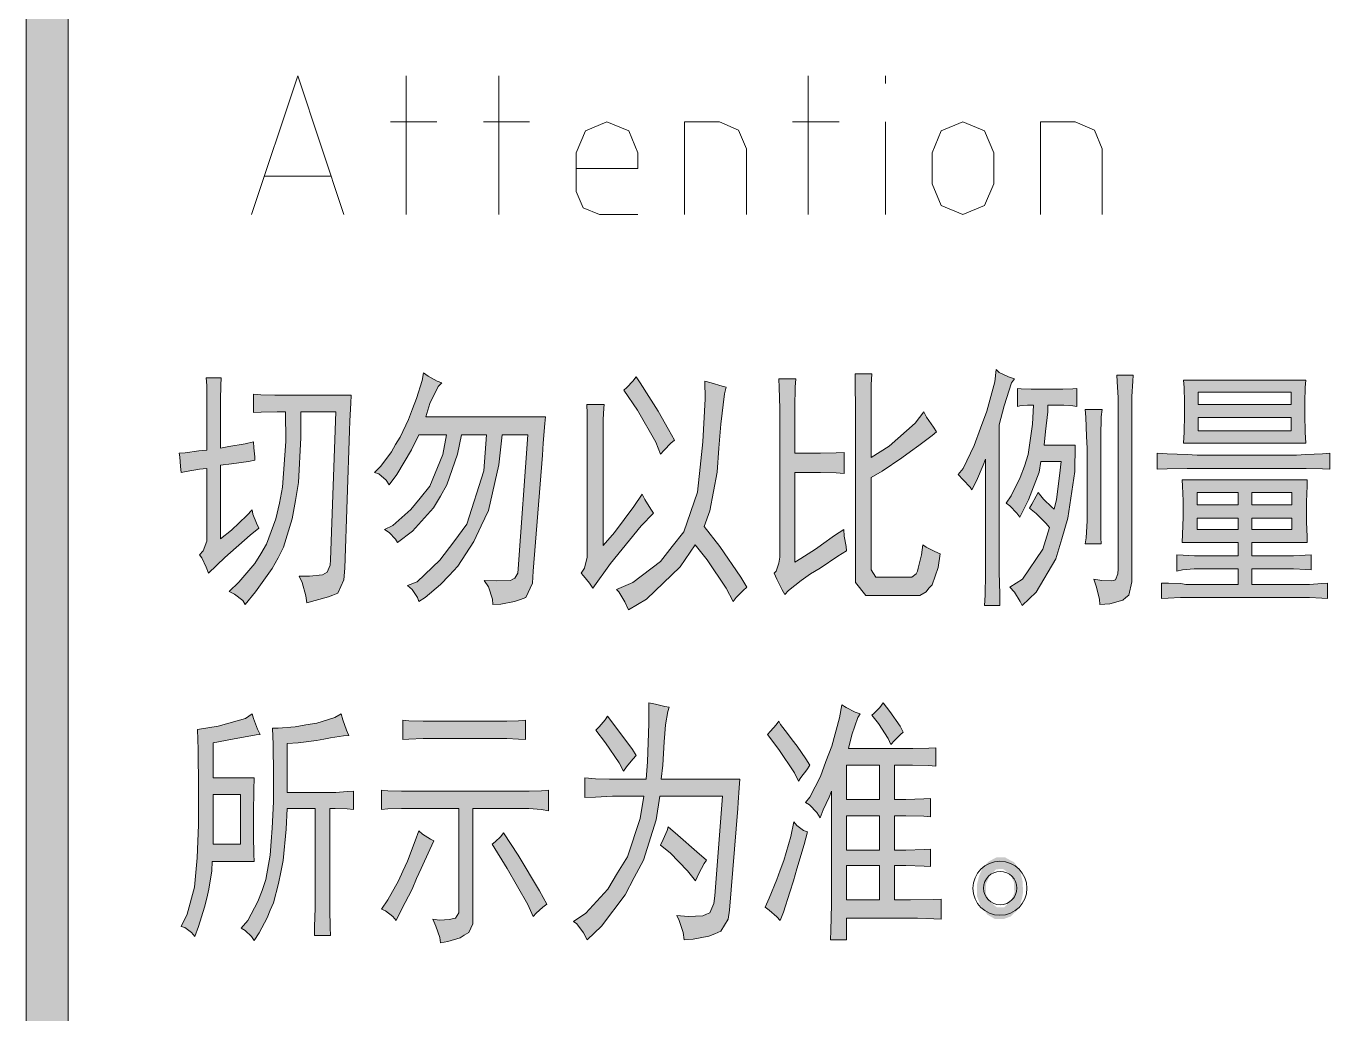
# Model space of a CAD drawing. Header units: millimetres. Extents: x 568 to 3948041, y -25191 to 63890.
# Drawn here: x 3939001 to 3941167, y 40108 to 41750 of the extents above; entities that cross this region are included whole.
import ezdxf

# ---------------------------------------------------------------- set-up
doc = ezdxf.new("R2010")
doc.units = ezdxf.units.MM

msp = doc.modelspace()

# ---------------------------------------------------------------- hatches: boundary and pattern name
h = msp.add_hatch(color=0)
h.dxf.hatch_style = 2
h.paths.add_polyline_path([(3939071.1, -23691.5), (3939001.2, -23691.5), (3939001.2, 62389.8), (3939071.1, 62389.8)])
h = msp.add_hatch(color=0)
h.dxf.hatch_style = 2
h.paths.add_polyline_path([(3940643.1, 41163.9), (3940638.5, 41157.1), (3940626.3, 41119.1), (3940618, 41087.2), (3940618, 40859.2), (3940618, 40842.5), (3940618.7, 40806.1), (3940618.7, 40787.1), (3940593.7, 40787.1), (3940594.4, 40804.5), (3940595.2, 40839.5), (3940595.2, 40856.2), (3940595.2, 41030.2), (3940591.4, 41020.3), (3940580, 40994.5), (3940572.4, 40979.3), (3940569.4, 40983.8), (3940558, 40996), (3940549.6, 41005.1), (3940558, 41015), (3940576.2, 41053), (3940586.8, 41081.9), (3940597.5, 41110), (3940610.4, 41158.6), (3940612.7, 41179.1), (3940618, 41174.5), (3940633.2, 41166.9)])
h = msp.add_hatch(color=0)
h.dxf.hatch_style = 2
h.paths.add_polyline_path([(3939301.3, 41116), (3939301.3, 41128.2), (3939301.3, 41152.5), (3939300.6, 41165.4), (3939325.6, 41165.4), (3939324.9, 41152.5), (3939324.1, 41129), (3939324.1, 41117.6), (3939324.1, 41048.4), (3939337.8, 41051.5), (3939365.2, 41056), (3939378.8, 41059.1), (3939379.6, 41049.2), (3939381.1, 41034), (3939381.1, 41028.7), (3939370.5, 41026.4), (3939342.4, 41022.6), (3939324.1, 41020.3), (3939324.1, 40898), (3939342.4, 40912.4), (3939368.2, 40936.7), (3939376.6, 40945.9), (3939378.1, 40939), (3939384.1, 40923.8), (3939387.9, 40915.5), (3939373.5, 40904.1), (3939331.7, 40866.8), (3939304.4, 40841), (3939300.6, 40850.9), (3939293, 40866.1), (3939289.2, 40871.4), (3939295.3, 40878.2), (3939301.3, 40894.2), (3939301.3, 40903.3), (3939301.3, 41015), (3939289.2, 41013.5), (3939267.1, 41009.7), (3939258.8, 41008.2), (3939258, 41018), (3939256.5, 41034), (3939255.8, 41040.1), (3939265.6, 41040.8), (3939288.4, 41043.9), (3939301.3, 41045.4)])
h = msp.add_hatch(color=0)
h.dxf.hatch_style = 2
h.paths.add_polyline_path([(3939691.8, 41157.1), (3939685.8, 41151), (3939672.1, 41122.9), (3939665.3, 41100.8), (3939864.3, 41100.8), (3939862.8, 41089.5), (3939860.5, 41056.8), (3939859, 41037), (3939843.8, 40844.1), (3939842.3, 40824.3), (3939831.6, 40800.7), (3939822.5, 40796.9), (3939812.6, 40793.9), (3939789.9, 40789.3), (3939776.9, 40788.6), (3939776.2, 40797.7), (3939769.3, 40818.2), (3939762.5, 40828.9), (3939782.3, 40828.1), (3939805.8, 40828.9), (3939809.6, 40831.1), (3939813.4, 40832.7), (3939818, 40841), (3939818.7, 40847.8), (3939834.7, 41070.5), (3939792.1, 41070.5), (3939786.8, 41021.1), (3939769.3, 40945.1), (3939757.2, 40919.3), (3939745, 40893.4), (3939718.4, 40852.4), (3939704, 40837.2), (3939689.6, 40822), (3939664.5, 40800.7), (3939653.9, 40793.9), (3939651.6, 40800.7), (3939642.5, 40813.7), (3939634.9, 40820.5), (3939650.8, 40826.6), (3939688.8, 40862.3), (3939711.6, 40892.7), (3939733.6, 40922.3), (3939761.7, 41011.2), (3939766.3, 41070.5), (3939724.5, 41070.5), (3939717.7, 41038.5), (3939700.2, 40987.6), (3939689.6, 40968.7), (3939678.2, 40949.7), (3939643.2, 40910.9), (3939618.2, 40891.9), (3939615.1, 40897.2), (3939604.5, 40908.6), (3939596.9, 40913.2), (3939610.6, 40920), (3939640.2, 40946.6), (3939656.1, 40965.6), (3939672.1, 40985.4), (3939693.4, 41037.8), (3939699.4, 41070.5), (3939653.9, 41070.5), (3939641.7, 41046.1), (3939617.4, 41005.1), (3939604.5, 40987.6), (3939599.2, 40995.2), (3939587, 41005.9), (3939580.2, 41008.2), (3939590.8, 41018.8), (3939608.3, 41042.3), (3939615.1, 41054.5), (3939622.7, 41066.7), (3939636.4, 41096.3), (3939643.2, 41113.8), (3939650.1, 41131.2), (3939659.2, 41160.9), (3939661.5, 41173.8), (3939669.1, 41168.5), (3939684.3, 41160.1)])
h = msp.add_hatch(color=0)
h.dxf.hatch_style = 2
h.paths.add_polyline_path([(3940164.4, 41150.2), (3940161.4, 41138.8), (3940155.3, 41088.7), (3940152.3, 41048.4), (3940149.2, 41008.9), (3940137.1, 40944.3), (3940127.9, 40918.5), (3940153.8, 40885.1), (3940188.7, 40834.2), (3940198.6, 40817.5), (3940192.5, 40812.1), (3940181.1, 40800.7), (3940175.8, 40793.9), (3940164.4, 40815.9), (3940132.5, 40863), (3940112.8, 40888.1), (3940087.7, 40851.6), (3940032.2, 40797.7), (3940001.8, 40780.2), (3939995.7, 40793.1), (3939985.9, 40809.9), (3939982.1, 40813.7), (3940009.4, 40825.1), (3940055, 40860), (3940074.8, 40885.1), (3940093.8, 40909.4), (3940116.5, 40975.5), (3940121.1, 41017.3), (3940125.7, 41059.1), (3940129.5, 41130.5), (3940128.7, 41160.1), (3940139.3, 41157.1), (3940157.6, 41151.8)])
h = msp.add_hatch(color=0)
h.dxf.hatch_style = 2
h.paths.add_polyline_path([(3940014.7, 41166.9), (3940021.6, 41157.1), (3940036, 41134.3), (3940043.6, 41122.1), (3940051.2, 41110), (3940068.7, 41079.6), (3940078.6, 41062.1), (3940072.5, 41056.8), (3940061.1, 41045.4), (3940055, 41038.5), (3940047.4, 41058.3), (3940017, 41111.5), (3939994.2, 41144.9), (3939999.5, 41149.5), (3940009.4, 41160.1)])
h = msp.add_hatch(color=0)
h.dxf.hatch_style = 2
h.paths.add_polyline_path([(3940279.9, 41163.9), (3940279.1, 41150.2), (3940278.4, 41116.8), (3940278.4, 41097.8), (3940278.4, 41040.1), (3940308.8, 41040.1), (3940320.9, 41040.1), (3940346.8, 41040.8), (3940360.4, 41041.6), (3940360.4, 41006.6), (3940346.8, 41007.4), (3940320.9, 41008.2), (3940308.8, 41008.2), (3940278.4, 41008.2), (3940278.4, 40859.2), (3940288.3, 40865.3), (3940306.5, 40876.7), (3940314.1, 40882), (3940322.4, 40888.1), (3940344.5, 40903.3), (3940359.7, 40913.2), (3940360.4, 40902.6), (3940363.5, 40885.1), (3940364.2, 40878.2), (3940349.8, 40869.1), (3940320.2, 40849.4), (3940304.2, 40839.5), (3940289, 40828.9), (3940267.7, 40812.1), (3940261.7, 40805.3), (3940257.1, 40812.9), (3940248.7, 40831.1), (3940244.2, 40841), (3940247.2, 40844.1), (3940251.8, 40857.7), (3940253.3, 40867.6), (3940253.3, 41094), (3940253.3, 41114.5), (3940252.5, 41149.5), (3940251.8, 41163.9)])
h = msp.add_hatch(color=0)
h.dxf.hatch_style = 2
h.paths.add_polyline_path([(3940406, 41172.3), (3940405.3, 41154), (3940405.3, 41120.6), (3940405.3, 41104.6), (3940405.3, 41033.2), (3940434.9, 41052.2), (3940478.2, 41090.2), (3940492.6, 41109.2), (3940497.2, 41100.1), (3940508.6, 41083.4), (3940513.9, 41075.8), (3940506.3, 41069.7), (3940484.3, 41053), (3940470.6, 41043.1), (3940456.2, 41032.5), (3940423.5, 41010.4), (3940405.3, 40999.8), (3940405.3, 40857.7), (3940405.3, 40846.3), (3940412.9, 40834.2), (3940420.4, 40834.2), (3940468.3, 40834.2), (3940472.9, 40834.2), (3940479.7, 40839.5), (3940482, 40844.1), (3940483.5, 40849.4), (3940488.8, 40871.4), (3940491.1, 40888.1), (3940496.4, 40884.3), (3940510.9, 40876.7), (3940520, 40872.9), (3940516.2, 40850.1), (3940506.3, 40821.3), (3940501, 40815.9), (3940496.4, 40809.9), (3940485.8, 40803.8), (3940479.7, 40803.8), (3940412.9, 40803.8), (3940396.1, 40803.8), (3940379.4, 40825.1), (3940379.4, 40846.3), (3940379.4, 41097.8), (3940379.4, 41116), (3940378.7, 41153.3), (3940378.7, 41172.3)])
h = msp.add_hatch(color=0)
h.dxf.hatch_style = 2
h.paths.add_polyline_path([(3940840.6, 41170), (3940839.8, 41160.1), (3940838.3, 41134.3), (3940838.3, 41117.6), (3940838.3, 40844.1), (3940838.3, 40826.6), (3940833, 40804.5), (3940828.4, 40800.7), (3940823.1, 40796.2), (3940801.8, 40790.1), (3940785.1, 40788.6), (3940784.4, 40797.7), (3940779.1, 40819), (3940775.3, 40831.1), (3940788.2, 40828.9), (3940804.9, 40828.1), (3940807.9, 40828.9), (3940811, 40829.6), (3940814.8, 40839.5), (3940815.5, 40847.8), (3940815.5, 41116), (3940815.5, 41132), (3940814, 41159.3), (3940813.2, 41170)])
h = msp.add_hatch(color=0)
h.paths.add_polyline_path([(3941127, 41161.6), (3941126.3, 41149.5), (3941125.5, 41125.2), (3941125.5, 41114.5), (3941125.5, 41103.9), (3941126.3, 41075), (3941127, 41056.8), (3940924.2, 41056.8), (3940924.9, 41075), (3940925.7, 41103.9), (3940925.7, 41114.5), (3940925.7, 41125.2), (3940924.9, 41149.5), (3940924.2, 41161.6)])
h.paths.add_polyline_path([(3941102.7, 41077.3), (3941102.7, 41099.3), (3940948.5, 41099.3), (3940948.5, 41077.3)])
h.paths.add_polyline_path([(3941102.7, 41121.4), (3941102.7, 41141.9), (3940948.5, 41141.9), (3940948.5, 41121.4)])
h = msp.add_hatch(color=0)
h.dxf.hatch_style = 2
h.paths.add_polyline_path([(3939454.8, 40835.7), (3939472.3, 40835.7), (3939493.6, 40838), (3939497.4, 40840.3), (3939501.2, 40842.5), (3939506.5, 40853.9), (3939507.2, 40863), (3939515.6, 41109.2), (3939457.8, 41109.2), (3939457.8, 41065.9), (3939454, 40991.4), (3939448.7, 40961.8), (3939443.4, 40931.4), (3939429, 40884.3), (3939419.9, 40866.1), (3939410, 40848.6), (3939382.6, 40809.9), (3939365.2, 40788.6), (3939361.4, 40795.4), (3939347.7, 40806.1), (3939338.6, 40810.6), (3939354.5, 40825.8), (3939381.1, 40857), (3939391, 40872.9), (3939400.9, 40888.9), (3939416.1, 40931.4), (3939422.1, 40957.3), (3939427.5, 40983.8), (3939432.8, 41059.8), (3939432, 41109.2), (3939418.3, 41109.2), (3939391.7, 41108.4), (3939378.8, 41107.7), (3939378.8, 41138.1), (3939391, 41137.3), (3939414.5, 41136.6), (3939425.9, 41136.6), (3939541.4, 41136.6), (3939540.7, 41123.6), (3939539.1, 41094), (3939538.4, 41077.3), (3939530.8, 40849.4), (3939529.3, 40829.6), (3939519.4, 40807.6), (3939511, 40804.5), (3939503.4, 40801.5), (3939481.4, 40795.4), (3939467.7, 40791.6), (3939466.2, 40803), (3939460.1, 40825.1)])
h = msp.add_hatch(color=0)
h.dxf.hatch_style = 2
h.paths.add_polyline_path([(3940713.7, 41146.4), (3940723.6, 41146.4), (3940740.3, 41147.2), (3940747.1, 41148), (3940747.1, 41117.6), (3940740.3, 41119.1), (3940725.1, 41119.8), (3940716.8, 41119.8), (3940698.5, 41119.8), (3940698.5, 41109.2), (3940694.7, 41076.5), (3940692.4, 41053.7), (3940744.1, 41053.7), (3940743.3, 41009.7), (3940731.9, 40932.2), (3940722.1, 40898), (3940712.2, 40864.6), (3940679.5, 40809.1), (3940656, 40787.1), (3940652.9, 40793.9), (3940643.1, 40809.1), (3940635.5, 40817.5), (3940656.7, 40831.1), (3940690.2, 40880.5), (3940701.6, 40917), (3940695.5, 40923.8), (3940679.5, 40939.8), (3940668.1, 40948.9), (3940671.9, 40955.7), (3940679.5, 40968.7), (3940682.6, 40974.7), (3940691.7, 40964.1), (3940705.4, 40950.4), (3940709.2, 40947.4), (3940713, 40963.3), (3940718.3, 41002.8), (3940720.6, 41026.4), (3940687.1, 41026.4), (3940684.1, 41008.9), (3940666.6, 40962.6), (3940652.2, 40933.7), (3940646.9, 40940.5), (3940635.5, 40952.7), (3940629.4, 40957.3), (3940637.7, 40969.4), (3940652.9, 40999.8), (3940659.8, 41018.8), (3940665.8, 41037.8), (3940673.4, 41088.7), (3940675, 41119.8), (3940665.1, 41119.8), (3940652.2, 41119.1), (3940648.4, 41117.6), (3940648.4, 41148), (3940654.5, 41147.2), (3940671.2, 41146.4), (3940681, 41146.4)])
h = msp.add_hatch(color=0)
h.dxf.hatch_style = 2
h.paths.add_polyline_path([(3940024.6, 40972.4), (3940029.2, 40963.3), (3940039.1, 40947.4), (3940043.6, 40940.5), (3940023.1, 40919.3), (3939972.2, 40857), (3939942.6, 40815.9), (3939937.2, 40824.3), (3939927.4, 40836.5), (3939923.6, 40841), (3939928.9, 40849.4), (3939933.4, 40867.6), (3939933.4, 40878.2), (3939933.4, 41065.9), (3939933.4, 41078.1), (3939933.4, 41106.2), (3939932.7, 41121.4), (3939961.6, 41121.4), (3939960.8, 41115.3), (3939960, 41096.3), (3939960, 41082.6), (3939960, 40886.6), (3939979, 40908.6), (3940010.9, 40951.9)])
h = msp.add_hatch(color=0)
h.dxf.hatch_style = 2
h.paths.add_polyline_path([(3940788.9, 41113), (3940787.4, 41100.8), (3940786.7, 41068.2), (3940786.7, 41046.9), (3940786.7, 40948.9), (3940786.7, 40928.4), (3940786.7, 40899.5), (3940787.4, 40889.6), (3940760.8, 40889.6), (3940762.3, 40899.5), (3940763.9, 40927.6), (3940763.9, 40947.4), (3940763.9, 41048.4), (3940763.1, 41068.2), (3940761.6, 41100.1), (3940760.8, 41113)])
h = msp.add_hatch(color=0)
h.dxf.hatch_style = 2
h.paths.add_polyline_path([(3941111.8, 41037), (3941127, 41037.8), (3941155.1, 41039.3), (3941167.3, 41040.1), (3941167.3, 41013.5), (3941155.1, 41014.2), (3941127.8, 41015), (3941113.3, 41015), (3940947, 41015), (3940930.2, 41015), (3940896.8, 41014.2), (3940880.1, 41013.5), (3940880.1, 41040.1), (3940896.8, 41039.3), (3940930.2, 41037.8), (3940947, 41037)])
h = msp.add_hatch(color=0)
h.paths.add_polyline_path([(3941129.3, 40996), (3941129.3, 40986.1), (3941128.5, 40959.5), (3941128.5, 40942.1), (3941128.5, 40926.1), (3941129.3, 40901), (3941129.3, 40891.9), (3941037.4, 40891.9), (3941037.4, 40869.9), (3941095.1, 40869.9), (3941106.5, 40869.9), (3941126.3, 40870.6), (3941136.1, 40871.4), (3941136.1, 40846.3), (3941127, 40847.1), (3941106.5, 40847.8), (3941095.1, 40847.8), (3941037.4, 40847.8), (3941037.4, 40822), (3941123.2, 40822), (3941133.1, 40822), (3941153.6, 40823.5), (3941163.5, 40824.3), (3941163.5, 40798.5), (3941153.6, 40799.2), (3941133.1, 40800.7), (3941123.2, 40800.7), (3940928, 40800.7), (3940918.8, 40800.7), (3940898.3, 40799.2), (3940887.7, 40798.5), (3940887.7, 40824.3), (3940899.1, 40824.3), (3940919.6, 40823.5), (3940928, 40822), (3941014.6, 40822), (3941014.6, 40847.8), (3940950.8, 40847.8), (3940941.6, 40847.8), (3940922.6, 40846.3), (3940912.8, 40844.1), (3940912.8, 40871.4), (3940923.4, 40870.6), (3940942.4, 40869.9), (3940950.8, 40869.9), (3941014.6, 40869.9), (3941014.6, 40891.9), (3940921.9, 40891.9), (3940922.6, 40905.6), (3940923.4, 40933.7), (3940923.4, 40947.4), (3940923.4, 40961.1), (3940922.6, 40985.4), (3940921.9, 40996)])
h.paths.add_polyline_path([(3941014.6, 40954.2), (3941014.6, 40974.7), (3940947, 40974.7), (3940947, 40954.2)])
h.paths.add_polyline_path([(3941104.2, 40954.2), (3941104.2, 40974.7), (3941037.4, 40974.7), (3941037.4, 40954.2)])
h.paths.add_polyline_path([(3941014.6, 40913.2), (3941014.6, 40932.2), (3940947, 40932.2), (3940947, 40913.2)])
h.paths.add_polyline_path([(3941104.2, 40913.2), (3941104.2, 40932.2), (3941037.4, 40932.2), (3941037.4, 40913.2)])
h = msp.add_hatch(color=0)
h.dxf.hatch_style = 2
h.paths.add_polyline_path([(3940069.4, 40618.4), (3940067.2, 40610.8), (3940063.4, 40588.8), (3940062.6, 40574.3), (3940061.1, 40560.7), (3940058.8, 40521.9), (3940056.5, 40498.4), (3940187.2, 40498.4), (3940185.7, 40483.9), (3940184.2, 40459.6), (3940183.4, 40449.7), (3940169.7, 40281.1), (3940167.5, 40265.9), (3940155.3, 40246.1), (3940145.4, 40241.6), (3940135.5, 40237.8), (3940109.7, 40232.5), (3940094.5, 40231.7), (3940093, 40243.8), (3940086.2, 40263.6), (3940082.4, 40272), (3940101.4, 40270.4), (3940125.7, 40271.2), (3940131.7, 40274.2), (3940137.1, 40276.5), (3940143.9, 40291.7), (3940145.4, 40304.6), (3940158.3, 40470.3), (3940054.2, 40470.3), (3940048.2, 40430.7), (3940026.9, 40363.9), (3940011.7, 40335), (3939996.5, 40306.1), (3939957, 40254.5), (3939933.4, 40231.7), (3939927.4, 40243.1), (3939916, 40258.3), (3939910.7, 40262.1), (3939931.2, 40275.8), (3939967.6, 40316), (3939983.6, 40342.6), (3940000.3, 40369.2), (3940021.6, 40433), (3940027.7, 40470.3), (3939985.9, 40470.3), (3939975.2, 40470.3), (3939947.1, 40468.7), (3939929.7, 40468), (3939929.7, 40500.6), (3939947.1, 40499.1), (3939970.7, 40498.4), (3939976.8, 40498.4), (3940031.5, 40498.4), (3940033.7, 40527.2), (3940036, 40591.1), (3940036, 40625.2), (3940046.7, 40623), (3940062.6, 40619.2)])
h = msp.add_hatch(color=0)
h.paths.add_polyline_path([(3940295.9, 40459.6), (3940303.4, 40468.7), (3940320.9, 40502.9), (3940330, 40528), (3940339.9, 40553.1), (3940352.8, 40600.2), (3940356.6, 40622.2), (3940363.5, 40617.6), (3940378.7, 40610), (3940387, 40607), (3940383.2, 40600.9), (3940373.3, 40572.1), (3940367.3, 40549.3), (3940459.2, 40549.3), (3940474.4, 40549.3), (3940501, 40550), (3940512.4, 40550.8), (3940512.4, 40520.4), (3940500.2, 40521.2), (3940473.6, 40521.9), (3940459.2, 40521.9), (3940444, 40521.9), (3940444, 40464.9), (3940463, 40464.9), (3940492.6, 40465.7), (3940504, 40466.5), (3940504, 40436.1), (3940492.6, 40436.8), (3940463, 40437.6), (3940444, 40437.6), (3940444, 40380.6), (3940463, 40380.6), (3940493.4, 40381.4), (3940504, 40382.1), (3940504, 40353.3), (3940493.4, 40354), (3940463, 40354.8), (3940444, 40354.8), (3940444, 40297.8), (3940470.6, 40297.8), (3940509.3, 40298.5), (3940521.5, 40299.3), (3940521.5, 40265.9), (3940509.3, 40266.6), (3940482, 40267.4), (3940466.8, 40267.4), (3940364.2, 40267.4), (3940364.2, 40231.7), (3940337.6, 40231.7), (3940338.4, 40246.9), (3940339.2, 40290.2), (3940339.2, 40318.3), (3940339.2, 40478.6), (3940335.4, 40468.7), (3940325.5, 40447.5), (3940320.2, 40434.5), (3940314.8, 40442.9), (3940302.7, 40455.8)])
h.paths.add_polyline_path([(3940418.9, 40380.6), (3940418.9, 40437.6), (3940364.2, 40437.6), (3940364.2, 40380.6)])
h.paths.add_polyline_path([(3940418.9, 40464.9), (3940418.9, 40521.9), (3940364.2, 40521.9), (3940364.2, 40464.9)])
h.paths.add_polyline_path([(3940418.9, 40297.8), (3940418.9, 40354.8), (3940364.2, 40354.8), (3940364.2, 40297.8)])
h = msp.add_hatch(color=0)
h.dxf.hatch_style = 2
h.paths.add_polyline_path([(3940425, 40625.2), (3940436.4, 40610.8), (3940453.1, 40586.5), (3940458.4, 40576.6), (3940453.9, 40572.8), (3940444, 40562.9), (3940437.9, 40556.1), (3940433.4, 40566), (3940417.4, 40591.1), (3940406, 40604.7), (3940409.8, 40607.8), (3940419.7, 40617.6)])
h = msp.add_hatch(color=0)
h.paths.add_polyline_path([(3939390.2, 40572.8), (3939383.4, 40572.1), (3939343.9, 40565.2), (3939312, 40559.1), (3939312, 40500.6), (3939380.4, 40500.6), (3939379.6, 40480.9), (3939378.8, 40442.1), (3939378.8, 40422.4), (3939378.8, 40404.2), (3939379.6, 40373.8), (3939380.4, 40361.6), (3939310.5, 40361.6), (3939309.7, 40346.4), (3939305.1, 40316), (3939301.3, 40300.8), (3939297.5, 40285.6), (3939287.7, 40253.7), (3939281.6, 40237), (3939276.3, 40243.8), (3939264.9, 40252.2), (3939258.8, 40253.7), (3939268.7, 40274.2), (3939280.8, 40319.1), (3939283.1, 40343.4), (3939285.4, 40367.7), (3939287.7, 40422.4), (3939287.7, 40452.8), (3939287.7, 40483.2), (3939286.9, 40547.7), (3939286.1, 40581.2), (3939320.3, 40586.5), (3939365.9, 40599.4), (3939376.6, 40607), (3939378.8, 40599.4), (3939385.7, 40581.9)])
h.paths.add_polyline_path([(3939357.6, 40390.5), (3939357.6, 40473.3), (3939312, 40473.3), (3939312, 40390.5)])
h = msp.add_hatch(color=0)
h.dxf.hatch_style = 2
h.paths.add_polyline_path([(3939537.6, 40571.3), (3939528.5, 40570.5), (3939507.2, 40567.5), (3939495.8, 40565.2), (3939483.7, 40562.9), (3939453.3, 40559.1), (3939435.1, 40557.6), (3939435.1, 40476.3), (3939507.2, 40476.3), (3939515.6, 40476.3), (3939534.6, 40477.9), (3939545.2, 40478.6), (3939545.2, 40448.2), (3939534.6, 40449), (3939514.8, 40449.7), (3939505.7, 40449.7), (3939505.7, 40299.3), (3939505.7, 40282.6), (3939506.5, 40252.2), (3939507.2, 40238.5), (3939480.6, 40238.5), (3939480.6, 40253.7), (3939481.4, 40284.1), (3939481.4, 40299.3), (3939481.4, 40449.7), (3939435.1, 40449.7), (3939433.5, 40415.6), (3939428.2, 40363.1), (3939424.4, 40344.1), (3939420.6, 40325.1), (3939412.3, 40293.2), (3939406.9, 40281.1), (3939401.6, 40268.2), (3939388.7, 40243.1), (3939380.4, 40230.2), (3939375.8, 40237), (3939365.2, 40246.9), (3939358.3, 40250.7), (3939369.7, 40263.6), (3939386.4, 40295.5), (3939393.3, 40313.7), (3939399.3, 40332), (3939406.9, 40372.2), (3939408.5, 40395), (3939410, 40417.1), (3939412.3, 40461.1), (3939412.3, 40483.2), (3939412.3, 40506), (3939411.5, 40556.1), (3939410.7, 40583.5), (3939419.9, 40583.5), (3939448, 40585.7), (3939466.2, 40588.8), (3939484.4, 40591.8), (3939514.1, 40600.9), (3939524.7, 40607), (3939527.7, 40597.1), (3939533.8, 40579.7)])
h = msp.add_hatch(color=0)
h.dxf.hatch_style = 2
h.paths.add_polyline_path([(3939790.6, 40594.9), (3939799.7, 40594.9), (3939819.5, 40595.6), (3939830.9, 40596.4), (3939830.9, 40564.5), (3939819.5, 40565.2), (3939799.7, 40566), (3939790.6, 40566), (3939674.4, 40566), (3939660.7, 40566), (3939637.1, 40565.2), (3939627.3, 40564.5), (3939627.3, 40596.4), (3939637.1, 40595.6), (3939660.7, 40594.9), (3939674.4, 40594.9)])
h = msp.add_hatch(color=0)
h.dxf.hatch_style = 2
h.paths.add_polyline_path([(3939947.9, 40579.7), (3939953.2, 40585.7), (3939963.1, 40597.1), (3939966.9, 40603.2), (3939984.4, 40580.4), (3940008.7, 40547.7), (3940014.7, 40537.9), (3940009.4, 40531.8), (3939998.8, 40518.9), (3939993.5, 40512), (3939986.6, 40525.7), (3939963.8, 40559.1)])
h = msp.add_hatch(color=0)
h.dxf.hatch_style = 2
h.paths.add_polyline_path([(3940251.8, 40594.9), (3940254.8, 40589.5), (3940266.2, 40574.3), (3940273.8, 40563.7), (3940282.2, 40553.1), (3940296.6, 40532.6), (3940303.4, 40521.9), (3940298.1, 40514.3), (3940288.3, 40501.4), (3940284.5, 40495.3), (3940277.6, 40509), (3940251.8, 40547.7), (3940232.8, 40572.8), (3940238.1, 40578.1), (3940247.2, 40588.8)])
h = msp.add_hatch(color=0)
h.dxf.hatch_style = 2
h.paths.add_polyline_path([(3939828.6, 40478.6), (3939837, 40478.6), (3939857.5, 40479.4), (3939868.9, 40480.1), (3939868.9, 40445.9), (3939857.5, 40448.2), (3939836.2, 40449.7), (3939827.1, 40449.7), (3939743.5, 40449.7), (3939743.5, 40267.4), (3939743.5, 40258.3), (3939736.7, 40243.8), (3939729.1, 40239.3), (3939722.2, 40234.7), (3939701.7, 40228.7), (3939689.6, 40226.4), (3939688.8, 40235.5), (3939682, 40254.5), (3939676.7, 40265.9), (3939688, 40264.4), (3939704.8, 40265.1), (3939709.3, 40266.6), (3939714.6, 40267.4), (3939720, 40276.5), (3939720, 40284.1), (3939720, 40449.7), (3939637.1, 40449.7), (3939625, 40449.7), (3939602.2, 40449), (3939591.6, 40448.2), (3939591.6, 40480.1), (3939602.2, 40479.4), (3939625, 40478.6), (3939637.1, 40478.6)])
h = msp.add_hatch(color=0)
h.dxf.hatch_style = 2
h.paths.add_polyline_path([(3940067.9, 40419.4), (3940083.9, 40405.7), (3940115.8, 40377.6), (3940131.7, 40363.9), (3940127.9, 40358.6), (3940118.8, 40341.9), (3940113.5, 40329.7), (3940099.8, 40346.4), (3940071, 40376), (3940055, 40389), (3940059.6, 40398.1), (3940066.4, 40413.3)])
h = msp.add_hatch(color=0)
h.dxf.hatch_style = 2
h.paths.add_polyline_path([(3940299.6, 40411), (3940293.6, 40389.7), (3940281.4, 40349.5), (3940276.1, 40329.7), (3940270, 40310.7), (3940259.4, 40277.3), (3940254.1, 40263.6), (3940248.7, 40269.7), (3940235.8, 40281.1), (3940229, 40285.6), (3940235.8, 40300.8), (3940248.7, 40332), (3940254.1, 40347.2), (3940260.1, 40363.1), (3940271.5, 40403.4), (3940276.9, 40427.7), (3940281.4, 40421.6), (3940292.8, 40413.3)])
h = msp.add_hatch(color=0)
h.dxf.hatch_style = 2
h.paths.add_polyline_path([(3939678.9, 40395.8), (3939672.1, 40381.4), (3939657.7, 40350.2), (3939650.1, 40333.5), (3939642.5, 40316), (3939625, 40281.8), (3939615.9, 40263.6), (3939610.6, 40270.4), (3939598.4, 40279.6), (3939591.6, 40282.6), (3939602.2, 40297.8), (3939619.7, 40329.7), (3939627.3, 40345.7), (3939634.9, 40362.4), (3939647.8, 40395.8), (3939653.9, 40412.5), (3939659.9, 40407.2), (3939672.9, 40398.8)])
h = msp.add_hatch(color=0)
h.dxf.hatch_style = 2
h.paths.add_polyline_path([(3939794.4, 40409.5), (3939818.7, 40372.2), (3939854.4, 40313), (3939866.6, 40291), (3939859.8, 40285.6), (3939848.4, 40275.8), (3939843.8, 40270.4), (3939834.7, 40290.2), (3939800.5, 40350.2), (3939775.4, 40390.5), (3939780.7, 40394.3), (3939789.9, 40403.4)])
h = msp.add_hatch(color=0)
h.paths.add_polyline_path([(3940654.5, 40338.1), (3940656.7, 40328.9), (3940657.5, 40310.7), (3940656, 40301.6), (3940653.7, 40293.2), (3940646.9, 40279.6), (3940641.5, 40275), (3940637, 40270.4), (3940624.8, 40265.9), (3940618, 40265.9), (3940611.1, 40265.9), (3940598.2, 40273.5), (3940592.2, 40281.1), (3940586.8, 40288.7), (3940580.8, 40304.6), (3940580.8, 40313.7), (3940580.8, 40322.9), (3940584.6, 40338.1), (3940587.6, 40344.9), (3940590.6, 40351.7), (3940600.5, 40361.6), (3940607.3, 40365.4), (3940613.4, 40368.4), (3940627.9, 40368.4), (3940634.7, 40364.6), (3940642.3, 40360.8), (3940652.2, 40347.2)])
h.paths.add_polyline_path([(3940631.7, 40291), (3940637.7, 40296.3), (3940643.1, 40309.9), (3940642.3, 40319.1), (3940642.3, 40327.4), (3940636.2, 40341.1), (3940630.1, 40344.9), (3940624.1, 40349.5), (3940612.7, 40348.7), (3940607.3, 40343.4), (3940602, 40338.1), (3940596, 40324.4), (3940596, 40316), (3940596, 40307.7), (3940602, 40294.8), (3940608.1, 40290.2), (3940614.2, 40285.6), (3940626.3, 40285.6)])

# ---------------------------------------------------------------- linework, layer by layer
at = {"color": 0, "lineweight": 0}
for points in [[(3939071.1, -23691.5), (3939001.2, -23691.5), (3939001.2, 62389.8), (3939071.1, 62389.8)], [(3940643.1, 41163.9), (3940638.5, 41157.1), (3940626.3, 41119.1), (3940618, 41087.2), (3940618, 40859.2), (3940618, 40842.5), (3940618.7, 40806.1), (3940618.7, 40787.1), (3940593.7, 40787.1), (3940594.4, 40804.5), (3940595.2, 40839.5), (3940595.2, 40856.2), (3940595.2, 41030.2), (3940591.4, 41020.3), (3940580, 40994.5), (3940572.4, 40979.3), (3940569.4, 40983.8), (3940558, 40996), (3940549.6, 41005.1), (3940558, 41015), (3940576.2, 41053), (3940586.8, 41081.9), (3940597.5, 41110), (3940610.4, 41158.6), (3940612.7, 41179.1), (3940618, 41174.5), (3940633.2, 41166.9)], [(3939301.3, 41116), (3939301.3, 41128.2), (3939301.3, 41152.5), (3939300.6, 41165.4), (3939325.6, 41165.4), (3939324.9, 41152.5), (3939324.1, 41129), (3939324.1, 41117.6), (3939324.1, 41048.4), (3939337.8, 41051.5), (3939365.2, 41056), (3939378.8, 41059.1), (3939379.6, 41049.2), (3939381.1, 41034), (3939381.1, 41028.7), (3939370.5, 41026.4), (3939342.4, 41022.6), (3939324.1, 41020.3), (3939324.1, 40898), (3939342.4, 40912.4), (3939368.2, 40936.7), (3939376.6, 40945.9), (3939378.1, 40939), (3939384.1, 40923.8), (3939387.9, 40915.5), (3939373.5, 40904.1), (3939331.7, 40866.8), (3939304.4, 40841), (3939300.6, 40850.9), (3939293, 40866.1), (3939289.2, 40871.4), (3939295.3, 40878.2), (3939301.3, 40894.2), (3939301.3, 40903.3), (3939301.3, 41015), (3939289.2, 41013.5), (3939267.1, 41009.7), (3939258.8, 41008.2), (3939258, 41018), (3939256.5, 41034), (3939255.8, 41040.1), (3939265.6, 41040.8), (3939288.4, 41043.9), (3939301.3, 41045.4)], [(3939691.8, 41157.1), (3939685.8, 41151), (3939672.1, 41122.9), (3939665.3, 41100.8), (3939864.3, 41100.8), (3939862.8, 41089.5), (3939860.5, 41056.8), (3939859, 41037), (3939843.8, 40844.1), (3939842.3, 40824.3), (3939831.6, 40800.7), (3939822.5, 40796.9), (3939812.6, 40793.9), (3939789.9, 40789.3), (3939776.9, 40788.6), (3939776.2, 40797.7), (3939769.3, 40818.2), (3939762.5, 40828.9), (3939782.3, 40828.1), (3939805.8, 40828.9), (3939809.6, 40831.1), (3939813.4, 40832.7), (3939818, 40841), (3939818.7, 40847.8), (3939834.7, 41070.5), (3939792.1, 41070.5), (3939786.8, 41021.1), (3939769.3, 40945.1), (3939757.2, 40919.3), (3939745, 40893.4), (3939718.4, 40852.4), (3939704, 40837.2), (3939689.6, 40822), (3939664.5, 40800.7), (3939653.9, 40793.9), (3939651.6, 40800.7), (3939642.5, 40813.7), (3939634.9, 40820.5), (3939650.8, 40826.6), (3939688.8, 40862.3), (3939711.6, 40892.7), (3939733.6, 40922.3), (3939761.7, 41011.2), (3939766.3, 41070.5), (3939724.5, 41070.5), (3939717.7, 41038.5), (3939700.2, 40987.6), (3939689.6, 40968.7), (3939678.2, 40949.7), (3939643.2, 40910.9), (3939618.2, 40891.9), (3939615.1, 40897.2), (3939604.5, 40908.6), (3939596.9, 40913.2), (3939610.6, 40920), (3939640.2, 40946.6), (3939656.1, 40965.6), (3939672.1, 40985.4), (3939693.4, 41037.8), (3939699.4, 41070.5), (3939653.9, 41070.5), (3939641.7, 41046.1), (3939617.4, 41005.1), (3939604.5, 40987.6), (3939599.2, 40995.2), (3939587, 41005.9), (3939580.2, 41008.2), (3939590.8, 41018.8), (3939608.3, 41042.3), (3939615.1, 41054.5), (3939622.7, 41066.7), (3939636.4, 41096.3), (3939643.2, 41113.8), (3939650.1, 41131.2), (3939659.2, 41160.9), (3939661.5, 41173.8), (3939669.1, 41168.5), (3939684.3, 41160.1)], [(3940164.4, 41150.2), (3940161.4, 41138.8), (3940155.3, 41088.7), (3940152.3, 41048.4), (3940149.2, 41008.9), (3940137.1, 40944.3), (3940127.9, 40918.5), (3940153.8, 40885.1), (3940188.7, 40834.2), (3940198.6, 40817.5), (3940192.5, 40812.1), (3940181.1, 40800.7), (3940175.8, 40793.9), (3940164.4, 40815.9), (3940132.5, 40863), (3940112.8, 40888.1), (3940087.7, 40851.6), (3940032.2, 40797.7), (3940001.8, 40780.2), (3939995.7, 40793.1), (3939985.9, 40809.9), (3939982.1, 40813.7), (3940009.4, 40825.1), (3940055, 40860), (3940074.8, 40885.1), (3940093.8, 40909.4), (3940116.5, 40975.5), (3940121.1, 41017.3), (3940125.7, 41059.1), (3940129.5, 41130.5), (3940128.7, 41160.1), (3940139.3, 41157.1), (3940157.6, 41151.8)], [(3940014.7, 41166.9), (3940021.6, 41157.1), (3940036, 41134.3), (3940043.6, 41122.1), (3940051.2, 41110), (3940068.7, 41079.6), (3940078.6, 41062.1), (3940072.5, 41056.8), (3940061.1, 41045.4), (3940055, 41038.5), (3940047.4, 41058.3), (3940017, 41111.5), (3939994.2, 41144.9), (3939999.5, 41149.5), (3940009.4, 41160.1)], [(3940279.9, 41163.9), (3940279.1, 41150.2), (3940278.4, 41116.8), (3940278.4, 41097.8), (3940278.4, 41040.1), (3940308.8, 41040.1), (3940320.9, 41040.1), (3940346.8, 41040.8), (3940360.4, 41041.6), (3940360.4, 41006.6), (3940346.8, 41007.4), (3940320.9, 41008.2), (3940308.8, 41008.2), (3940278.4, 41008.2), (3940278.4, 40859.2), (3940288.3, 40865.3), (3940306.5, 40876.7), (3940314.1, 40882), (3940322.4, 40888.1), (3940344.5, 40903.3), (3940359.7, 40913.2), (3940360.4, 40902.6), (3940363.5, 40885.1), (3940364.2, 40878.2), (3940349.8, 40869.1), (3940320.2, 40849.4), (3940304.2, 40839.5), (3940289, 40828.9), (3940267.7, 40812.1), (3940261.7, 40805.3), (3940257.1, 40812.9), (3940248.7, 40831.1), (3940244.2, 40841), (3940247.2, 40844.1), (3940251.8, 40857.7), (3940253.3, 40867.6), (3940253.3, 41094), (3940253.3, 41114.5), (3940252.5, 41149.5), (3940251.8, 41163.9)], [(3940406, 41172.3), (3940405.3, 41154), (3940405.3, 41120.6), (3940405.3, 41104.6), (3940405.3, 41033.2), (3940434.9, 41052.2), (3940478.2, 41090.2), (3940492.6, 41109.2), (3940497.2, 41100.1), (3940508.6, 41083.4), (3940513.9, 41075.8), (3940506.3, 41069.7), (3940484.3, 41053), (3940470.6, 41043.1), (3940456.2, 41032.5), (3940423.5, 41010.4), (3940405.3, 40999.8), (3940405.3, 40857.7), (3940405.3, 40846.3), (3940412.9, 40834.2), (3940420.4, 40834.2), (3940468.3, 40834.2), (3940472.9, 40834.2), (3940479.7, 40839.5), (3940482, 40844.1), (3940483.5, 40849.4), (3940488.8, 40871.4), (3940491.1, 40888.1), (3940496.4, 40884.3), (3940510.9, 40876.7), (3940520, 40872.9), (3940516.2, 40850.1), (3940506.3, 40821.3), (3940501, 40815.9), (3940496.4, 40809.9), (3940485.8, 40803.8), (3940479.7, 40803.8), (3940412.9, 40803.8), (3940396.1, 40803.8), (3940379.4, 40825.1), (3940379.4, 40846.3), (3940379.4, 41097.8), (3940379.4, 41116), (3940378.7, 41153.3), (3940378.7, 41172.3)], [(3940840.6, 41170), (3940839.8, 41160.1), (3940838.3, 41134.3), (3940838.3, 41117.6), (3940838.3, 40844.1), (3940838.3, 40826.6), (3940833, 40804.5), (3940828.4, 40800.7), (3940823.1, 40796.2), (3940801.8, 40790.1), (3940785.1, 40788.6), (3940784.4, 40797.7), (3940779.1, 40819), (3940775.3, 40831.1), (3940788.2, 40828.9), (3940804.9, 40828.1), (3940807.9, 40828.9), (3940811, 40829.6), (3940814.8, 40839.5), (3940815.5, 40847.8), (3940815.5, 41116), (3940815.5, 41132), (3940814, 41159.3), (3940813.2, 41170)], [(3941127, 41161.6), (3941126.3, 41149.5), (3941125.5, 41125.2), (3941125.5, 41114.5), (3941125.5, 41103.9), (3941126.3, 41075), (3941127, 41056.8), (3940924.2, 41056.8), (3940924.9, 41075), (3940925.7, 41103.9), (3940925.7, 41114.5), (3940925.7, 41125.2), (3940924.9, 41149.5), (3940924.2, 41161.6)], [(3939454.8, 40835.7), (3939472.3, 40835.7), (3939493.6, 40838), (3939497.4, 40840.3), (3939501.2, 40842.5), (3939506.5, 40853.9), (3939507.2, 40863), (3939515.6, 41109.2), (3939457.8, 41109.2), (3939457.8, 41065.9), (3939454, 40991.4), (3939448.7, 40961.8), (3939443.4, 40931.4), (3939429, 40884.3), (3939419.9, 40866.1), (3939410, 40848.6), (3939382.6, 40809.9), (3939365.2, 40788.6), (3939361.4, 40795.4), (3939347.7, 40806.1), (3939338.6, 40810.6), (3939354.5, 40825.8), (3939381.1, 40857), (3939391, 40872.9), (3939400.9, 40888.9), (3939416.1, 40931.4), (3939422.1, 40957.3), (3939427.5, 40983.8), (3939432.8, 41059.8), (3939432, 41109.2), (3939418.3, 41109.2), (3939391.7, 41108.4), (3939378.8, 41107.7), (3939378.8, 41138.1), (3939391, 41137.3), (3939414.5, 41136.6), (3939425.9, 41136.6), (3939541.4, 41136.6), (3939540.7, 41123.6), (3939539.1, 41094), (3939538.4, 41077.3), (3939530.8, 40849.4), (3939529.3, 40829.6), (3939519.4, 40807.6), (3939511, 40804.5), (3939503.4, 40801.5), (3939481.4, 40795.4), (3939467.7, 40791.6), (3939466.2, 40803), (3939460.1, 40825.1)], [(3940713.7, 41146.4), (3940723.6, 41146.4), (3940740.3, 41147.2), (3940747.1, 41148), (3940747.1, 41117.6), (3940740.3, 41119.1), (3940725.1, 41119.8), (3940716.8, 41119.8), (3940698.5, 41119.8), (3940698.5, 41109.2), (3940694.7, 41076.5), (3940692.4, 41053.7), (3940744.1, 41053.7), (3940743.3, 41009.7), (3940731.9, 40932.2), (3940722.1, 40898), (3940712.2, 40864.6), (3940679.5, 40809.1), (3940656, 40787.1), (3940652.9, 40793.9), (3940643.1, 40809.1), (3940635.5, 40817.5), (3940656.7, 40831.1), (3940690.2, 40880.5), (3940701.6, 40917), (3940695.5, 40923.8), (3940679.5, 40939.8), (3940668.1, 40948.9), (3940671.9, 40955.7), (3940679.5, 40968.7), (3940682.6, 40974.7), (3940691.7, 40964.1), (3940705.4, 40950.4), (3940709.2, 40947.4), (3940713, 40963.3), (3940718.3, 41002.8), (3940720.6, 41026.4), (3940687.1, 41026.4), (3940684.1, 41008.9), (3940666.6, 40962.6), (3940652.2, 40933.7), (3940646.9, 40940.5), (3940635.5, 40952.7), (3940629.4, 40957.3), (3940637.7, 40969.4), (3940652.9, 40999.8), (3940659.8, 41018.8), (3940665.8, 41037.8), (3940673.4, 41088.7), (3940675, 41119.8), (3940665.1, 41119.8), (3940652.2, 41119.1), (3940648.4, 41117.6), (3940648.4, 41148), (3940654.5, 41147.2), (3940671.2, 41146.4), (3940681, 41146.4)], [(3941102.7, 41121.4), (3941102.7, 41141.9), (3940948.5, 41141.9), (3940948.5, 41121.4)], [(3940024.6, 40972.4), (3940029.2, 40963.3), (3940039.1, 40947.4), (3940043.6, 40940.5), (3940023.1, 40919.3), (3939972.2, 40857), (3939942.6, 40815.9), (3939937.2, 40824.3), (3939927.4, 40836.5), (3939923.6, 40841), (3939928.9, 40849.4), (3939933.4, 40867.6), (3939933.4, 40878.2), (3939933.4, 41065.9), (3939933.4, 41078.1), (3939933.4, 41106.2), (3939932.7, 41121.4), (3939961.6, 41121.4), (3939960.8, 41115.3), (3939960, 41096.3), (3939960, 41082.6), (3939960, 40886.6), (3939979, 40908.6), (3940010.9, 40951.9)], [(3940788.9, 41113), (3940787.4, 41100.8), (3940786.7, 41068.2), (3940786.7, 41046.9), (3940786.7, 40948.9), (3940786.7, 40928.4), (3940786.7, 40899.5), (3940787.4, 40889.6), (3940760.8, 40889.6), (3940762.3, 40899.5), (3940763.9, 40927.6), (3940763.9, 40947.4), (3940763.9, 41048.4), (3940763.1, 41068.2), (3940761.6, 41100.1), (3940760.8, 41113)], [(3941102.7, 41077.3), (3941102.7, 41099.3), (3940948.5, 41099.3), (3940948.5, 41077.3)], [(3941111.8, 41037), (3941127, 41037.8), (3941155.1, 41039.3), (3941167.3, 41040.1), (3941167.3, 41013.5), (3941155.1, 41014.2), (3941127.8, 41015), (3941113.3, 41015), (3940947, 41015), (3940930.2, 41015), (3940896.8, 41014.2), (3940880.1, 41013.5), (3940880.1, 41040.1), (3940896.8, 41039.3), (3940930.2, 41037.8), (3940947, 41037)], [(3941129.3, 40996), (3941129.3, 40986.1), (3941128.5, 40959.5), (3941128.5, 40942.1), (3941128.5, 40926.1), (3941129.3, 40901), (3941129.3, 40891.9), (3941037.4, 40891.9), (3941037.4, 40869.9), (3941095.1, 40869.9), (3941106.5, 40869.9), (3941126.3, 40870.6), (3941136.1, 40871.4), (3941136.1, 40846.3), (3941127, 40847.1), (3941106.5, 40847.8), (3941095.1, 40847.8), (3941037.4, 40847.8), (3941037.4, 40822), (3941123.2, 40822), (3941133.1, 40822), (3941153.6, 40823.5), (3941163.5, 40824.3), (3941163.5, 40798.5), (3941153.6, 40799.2), (3941133.1, 40800.7), (3941123.2, 40800.7), (3940928, 40800.7), (3940918.8, 40800.7), (3940898.3, 40799.2), (3940887.7, 40798.5), (3940887.7, 40824.3), (3940899.1, 40824.3), (3940919.6, 40823.5), (3940928, 40822), (3941014.6, 40822), (3941014.6, 40847.8), (3940950.8, 40847.8), (3940941.6, 40847.8), (3940922.6, 40846.3), (3940912.8, 40844.1), (3940912.8, 40871.4), (3940923.4, 40870.6), (3940942.4, 40869.9), (3940950.8, 40869.9), (3941014.6, 40869.9), (3941014.6, 40891.9), (3940921.9, 40891.9), (3940922.6, 40905.6), (3940923.4, 40933.7), (3940923.4, 40947.4), (3940923.4, 40961.1), (3940922.6, 40985.4), (3940921.9, 40996)], [(3941014.6, 40954.2), (3941014.6, 40974.7), (3940947, 40974.7), (3940947, 40954.2)], [(3941104.2, 40954.2), (3941104.2, 40974.7), (3941037.4, 40974.7), (3941037.4, 40954.2)], [(3941014.6, 40913.2), (3941014.6, 40932.2), (3940947, 40932.2), (3940947, 40913.2)], [(3941104.2, 40913.2), (3941104.2, 40932.2), (3941037.4, 40932.2), (3941037.4, 40913.2)], [(3940069.4, 40618.4), (3940067.2, 40610.8), (3940063.4, 40588.8), (3940062.6, 40574.3), (3940061.1, 40560.7), (3940058.8, 40521.9), (3940056.5, 40498.4), (3940187.2, 40498.4), (3940185.7, 40483.9), (3940184.2, 40459.6), (3940183.4, 40449.7), (3940169.7, 40281.1), (3940167.5, 40265.9), (3940155.3, 40246.1), (3940145.4, 40241.6), (3940135.5, 40237.8), (3940109.7, 40232.5), (3940094.5, 40231.7), (3940093, 40243.8), (3940086.2, 40263.6), (3940082.4, 40272), (3940101.4, 40270.4), (3940125.7, 40271.2), (3940131.7, 40274.2), (3940137.1, 40276.5), (3940143.9, 40291.7), (3940145.4, 40304.6), (3940158.3, 40470.3), (3940054.2, 40470.3), (3940048.2, 40430.7), (3940026.9, 40363.9), (3940011.7, 40335), (3939996.5, 40306.1), (3939957, 40254.5), (3939933.4, 40231.7), (3939927.4, 40243.1), (3939916, 40258.3), (3939910.7, 40262.1), (3939931.2, 40275.8), (3939967.6, 40316), (3939983.6, 40342.6), (3940000.3, 40369.2), (3940021.6, 40433), (3940027.7, 40470.3), (3939985.9, 40470.3), (3939975.2, 40470.3), (3939947.1, 40468.7), (3939929.7, 40468), (3939929.7, 40500.6), (3939947.1, 40499.1), (3939970.7, 40498.4), (3939976.8, 40498.4), (3940031.5, 40498.4), (3940033.7, 40527.2), (3940036, 40591.1), (3940036, 40625.2), (3940046.7, 40623), (3940062.6, 40619.2)], [(3940295.9, 40459.6), (3940303.4, 40468.7), (3940320.9, 40502.9), (3940330, 40528), (3940339.9, 40553.1), (3940352.8, 40600.2), (3940356.6, 40622.2), (3940363.5, 40617.6), (3940378.7, 40610), (3940387, 40607), (3940383.2, 40600.9), (3940373.3, 40572.1), (3940367.3, 40549.3), (3940459.2, 40549.3), (3940474.4, 40549.3), (3940501, 40550), (3940512.4, 40550.8), (3940512.4, 40520.4), (3940500.2, 40521.2), (3940473.6, 40521.9), (3940459.2, 40521.9), (3940444, 40521.9), (3940444, 40464.9), (3940463, 40464.9), (3940492.6, 40465.7), (3940504, 40466.5), (3940504, 40436.1), (3940492.6, 40436.8), (3940463, 40437.6), (3940444, 40437.6), (3940444, 40380.6), (3940463, 40380.6), (3940493.4, 40381.4), (3940504, 40382.1), (3940504, 40353.3), (3940493.4, 40354), (3940463, 40354.8), (3940444, 40354.8), (3940444, 40297.8), (3940470.6, 40297.8), (3940509.3, 40298.5), (3940521.5, 40299.3), (3940521.5, 40265.9), (3940509.3, 40266.6), (3940482, 40267.4), (3940466.8, 40267.4), (3940364.2, 40267.4), (3940364.2, 40231.7), (3940337.6, 40231.7), (3940338.4, 40246.9), (3940339.2, 40290.2), (3940339.2, 40318.3), (3940339.2, 40478.6), (3940335.4, 40468.7), (3940325.5, 40447.5), (3940320.2, 40434.5), (3940314.8, 40442.9), (3940302.7, 40455.8)], [(3940425, 40625.2), (3940436.4, 40610.8), (3940453.1, 40586.5), (3940458.4, 40576.6), (3940453.9, 40572.8), (3940444, 40562.9), (3940437.9, 40556.1), (3940433.4, 40566), (3940417.4, 40591.1), (3940406, 40604.7), (3940409.8, 40607.8), (3940419.7, 40617.6)], [(3939390.2, 40572.8), (3939383.4, 40572.1), (3939343.9, 40565.2), (3939312, 40559.1), (3939312, 40500.6), (3939380.4, 40500.6), (3939379.6, 40480.9), (3939378.8, 40442.1), (3939378.8, 40422.4), (3939378.8, 40404.2), (3939379.6, 40373.8), (3939380.4, 40361.6), (3939310.5, 40361.6), (3939309.7, 40346.4), (3939305.1, 40316), (3939301.3, 40300.8), (3939297.5, 40285.6), (3939287.7, 40253.7), (3939281.6, 40237), (3939276.3, 40243.8), (3939264.9, 40252.2), (3939258.8, 40253.7), (3939268.7, 40274.2), (3939280.8, 40319.1), (3939283.1, 40343.4), (3939285.4, 40367.7), (3939287.7, 40422.4), (3939287.7, 40452.8), (3939287.7, 40483.2), (3939286.9, 40547.7), (3939286.1, 40581.2), (3939320.3, 40586.5), (3939365.9, 40599.4), (3939376.6, 40607), (3939378.8, 40599.4), (3939385.7, 40581.9)], [(3939537.6, 40571.3), (3939528.5, 40570.5), (3939507.2, 40567.5), (3939495.8, 40565.2), (3939483.7, 40562.9), (3939453.3, 40559.1), (3939435.1, 40557.6), (3939435.1, 40476.3), (3939507.2, 40476.3), (3939515.6, 40476.3), (3939534.6, 40477.9), (3939545.2, 40478.6), (3939545.2, 40448.2), (3939534.6, 40449), (3939514.8, 40449.7), (3939505.7, 40449.7), (3939505.7, 40299.3), (3939505.7, 40282.6), (3939506.5, 40252.2), (3939507.2, 40238.5), (3939480.6, 40238.5), (3939480.6, 40253.7), (3939481.4, 40284.1), (3939481.4, 40299.3), (3939481.4, 40449.7), (3939435.1, 40449.7), (3939433.5, 40415.6), (3939428.2, 40363.1), (3939424.4, 40344.1), (3939420.6, 40325.1), (3939412.3, 40293.2), (3939406.9, 40281.1), (3939401.6, 40268.2), (3939388.7, 40243.1), (3939380.4, 40230.2), (3939375.8, 40237), (3939365.2, 40246.9), (3939358.3, 40250.7), (3939369.7, 40263.6), (3939386.4, 40295.5), (3939393.3, 40313.7), (3939399.3, 40332), (3939406.9, 40372.2), (3939408.5, 40395), (3939410, 40417.1), (3939412.3, 40461.1), (3939412.3, 40483.2), (3939412.3, 40506), (3939411.5, 40556.1), (3939410.7, 40583.5), (3939419.9, 40583.5), (3939448, 40585.7), (3939466.2, 40588.8), (3939484.4, 40591.8), (3939514.1, 40600.9), (3939524.7, 40607), (3939527.7, 40597.1), (3939533.8, 40579.7)], [(3939790.6, 40594.9), (3939799.7, 40594.9), (3939819.5, 40595.6), (3939830.9, 40596.4), (3939830.9, 40564.5), (3939819.5, 40565.2), (3939799.7, 40566), (3939790.6, 40566), (3939674.4, 40566), (3939660.7, 40566), (3939637.1, 40565.2), (3939627.3, 40564.5), (3939627.3, 40596.4), (3939637.1, 40595.6), (3939660.7, 40594.9), (3939674.4, 40594.9)], [(3939947.9, 40579.7), (3939953.2, 40585.7), (3939963.1, 40597.1), (3939966.9, 40603.2), (3939984.4, 40580.4), (3940008.7, 40547.7), (3940014.7, 40537.9), (3940009.4, 40531.8), (3939998.8, 40518.9), (3939993.5, 40512), (3939986.6, 40525.7), (3939963.8, 40559.1)], [(3940251.8, 40594.9), (3940254.8, 40589.5), (3940266.2, 40574.3), (3940273.8, 40563.7), (3940282.2, 40553.1), (3940296.6, 40532.6), (3940303.4, 40521.9), (3940298.1, 40514.3), (3940288.3, 40501.4), (3940284.5, 40495.3), (3940277.6, 40509), (3940251.8, 40547.7), (3940232.8, 40572.8), (3940238.1, 40578.1), (3940247.2, 40588.8)], [(3940418.9, 40464.9), (3940418.9, 40521.9), (3940364.2, 40521.9), (3940364.2, 40464.9)], [(3939357.6, 40390.5), (3939357.6, 40473.3), (3939312, 40473.3), (3939312, 40390.5)], [(3939828.6, 40478.6), (3939837, 40478.6), (3939857.5, 40479.4), (3939868.9, 40480.1), (3939868.9, 40445.9), (3939857.5, 40448.2), (3939836.2, 40449.7), (3939827.1, 40449.7), (3939743.5, 40449.7), (3939743.5, 40267.4), (3939743.5, 40258.3), (3939736.7, 40243.8), (3939729.1, 40239.3), (3939722.2, 40234.7), (3939701.7, 40228.7), (3939689.6, 40226.4), (3939688.8, 40235.5), (3939682, 40254.5), (3939676.7, 40265.9), (3939688, 40264.4), (3939704.8, 40265.1), (3939709.3, 40266.6), (3939714.6, 40267.4), (3939720, 40276.5), (3939720, 40284.1), (3939720, 40449.7), (3939637.1, 40449.7), (3939625, 40449.7), (3939602.2, 40449), (3939591.6, 40448.2), (3939591.6, 40480.1), (3939602.2, 40479.4), (3939625, 40478.6), (3939637.1, 40478.6)], [(3940067.9, 40419.4), (3940083.9, 40405.7), (3940115.8, 40377.6), (3940131.7, 40363.9), (3940127.9, 40358.6), (3940118.8, 40341.9), (3940113.5, 40329.7), (3940099.8, 40346.4), (3940071, 40376), (3940055, 40389), (3940059.6, 40398.1), (3940066.4, 40413.3)], [(3940299.6, 40411), (3940293.6, 40389.7), (3940281.4, 40349.5), (3940276.1, 40329.7), (3940270, 40310.7), (3940259.4, 40277.3), (3940254.1, 40263.6), (3940248.7, 40269.7), (3940235.8, 40281.1), (3940229, 40285.6), (3940235.8, 40300.8), (3940248.7, 40332), (3940254.1, 40347.2), (3940260.1, 40363.1), (3940271.5, 40403.4), (3940276.9, 40427.7), (3940281.4, 40421.6), (3940292.8, 40413.3)], [(3940418.9, 40380.6), (3940418.9, 40437.6), (3940364.2, 40437.6), (3940364.2, 40380.6)], [(3939678.9, 40395.8), (3939672.1, 40381.4), (3939657.7, 40350.2), (3939650.1, 40333.5), (3939642.5, 40316), (3939625, 40281.8), (3939615.9, 40263.6), (3939610.6, 40270.4), (3939598.4, 40279.6), (3939591.6, 40282.6), (3939602.2, 40297.8), (3939619.7, 40329.7), (3939627.3, 40345.7), (3939634.9, 40362.4), (3939647.8, 40395.8), (3939653.9, 40412.5), (3939659.9, 40407.2), (3939672.9, 40398.8)], [(3939794.4, 40409.5), (3939818.7, 40372.2), (3939854.4, 40313), (3939866.6, 40291), (3939859.8, 40285.6), (3939848.4, 40275.8), (3939843.8, 40270.4), (3939834.7, 40290.2), (3939800.5, 40350.2), (3939775.4, 40390.5), (3939780.7, 40394.3), (3939789.9, 40403.4)], [(3940418.9, 40297.8), (3940418.9, 40354.8), (3940364.2, 40354.8), (3940364.2, 40297.8)]]:
    msp.add_lwpolyline(points, close=True, dxfattribs=at)
for points in [[(3939375.8, 41436.7), (3939452.5, 41667.6), (3939529.3, 41436.7)], [(3939632.6, 41436.7), (3939632.6, 41667.6)], [(3939786.8, 41436.7), (3939786.8, 41667.6)], [(3940300.4, 41436.7), (3940300.4, 41667.6)], [(3940428.8, 41654.7), (3940428.8, 41667.6)], [(3939606.8, 41590.9), (3939683.5, 41590.9)], [(3939761, 41590.9), (3939837.7, 41590.9)], [(3940017.8, 41539.2), (3940002.6, 41575.7), (3939966.1, 41590.9), (3939930.4, 41575.7), (3939915.2, 41539.2)], [(3940095.3, 41436.7), (3940095.3, 41590.9), (3940153, 41590.9)], [(3940197.8, 41546.1), (3940184.9, 41577.2), (3940153, 41590.9)], [(3940274.6, 41590.9), (3940352.1, 41590.9)], [(3940428.8, 41436.7), (3940428.8, 41590.9)], [(3940608.9, 41539.2), (3940593.7, 41575.7), (3940557.2, 41590.9), (3940521.5, 41575.7), (3940506.3, 41539.2)], [(3940686.4, 41436.7), (3940686.4, 41590.9), (3940744.1, 41590.9)], [(3940788.9, 41546.1), (3940776, 41577.2), (3940744.1, 41590.9)], [(3940197.8, 41546.1), (3940197.8, 41436.7)], [(3940788.9, 41546.1), (3940788.9, 41436.7)], [(3939915.2, 41475.4), (3939915.2, 41539.2)], [(3940017.8, 41539.2), (3940017.8, 41513.4), (3939915.2, 41513.4)], [(3940506.3, 41487.6), (3940506.3, 41539.2)], [(3940608.9, 41539.2), (3940608.9, 41487.6)], [(3939507.2, 41500.5), (3939397.8, 41500.5)], [(3940506.3, 41487.6), (3940521.5, 41451.9), (3940557.2, 41436.7), (3940593.7, 41451.9), (3940608.9, 41487.6)], [(3939915.2, 41475.4), (3939926.6, 41448.1), (3939954, 41436.7)], [(3940017.8, 41436.7), (3939954, 41436.7)]]:
    msp.add_lwpolyline(points, dxfattribs=at)
for centre, radius in [((3940619.1, 40317.2), 44.8), ((3940619.5, 40317.5), 27.7)]:
    msp.add_circle(centre, radius, dxfattribs=at)

doc.saveas('drawing.dxf')
